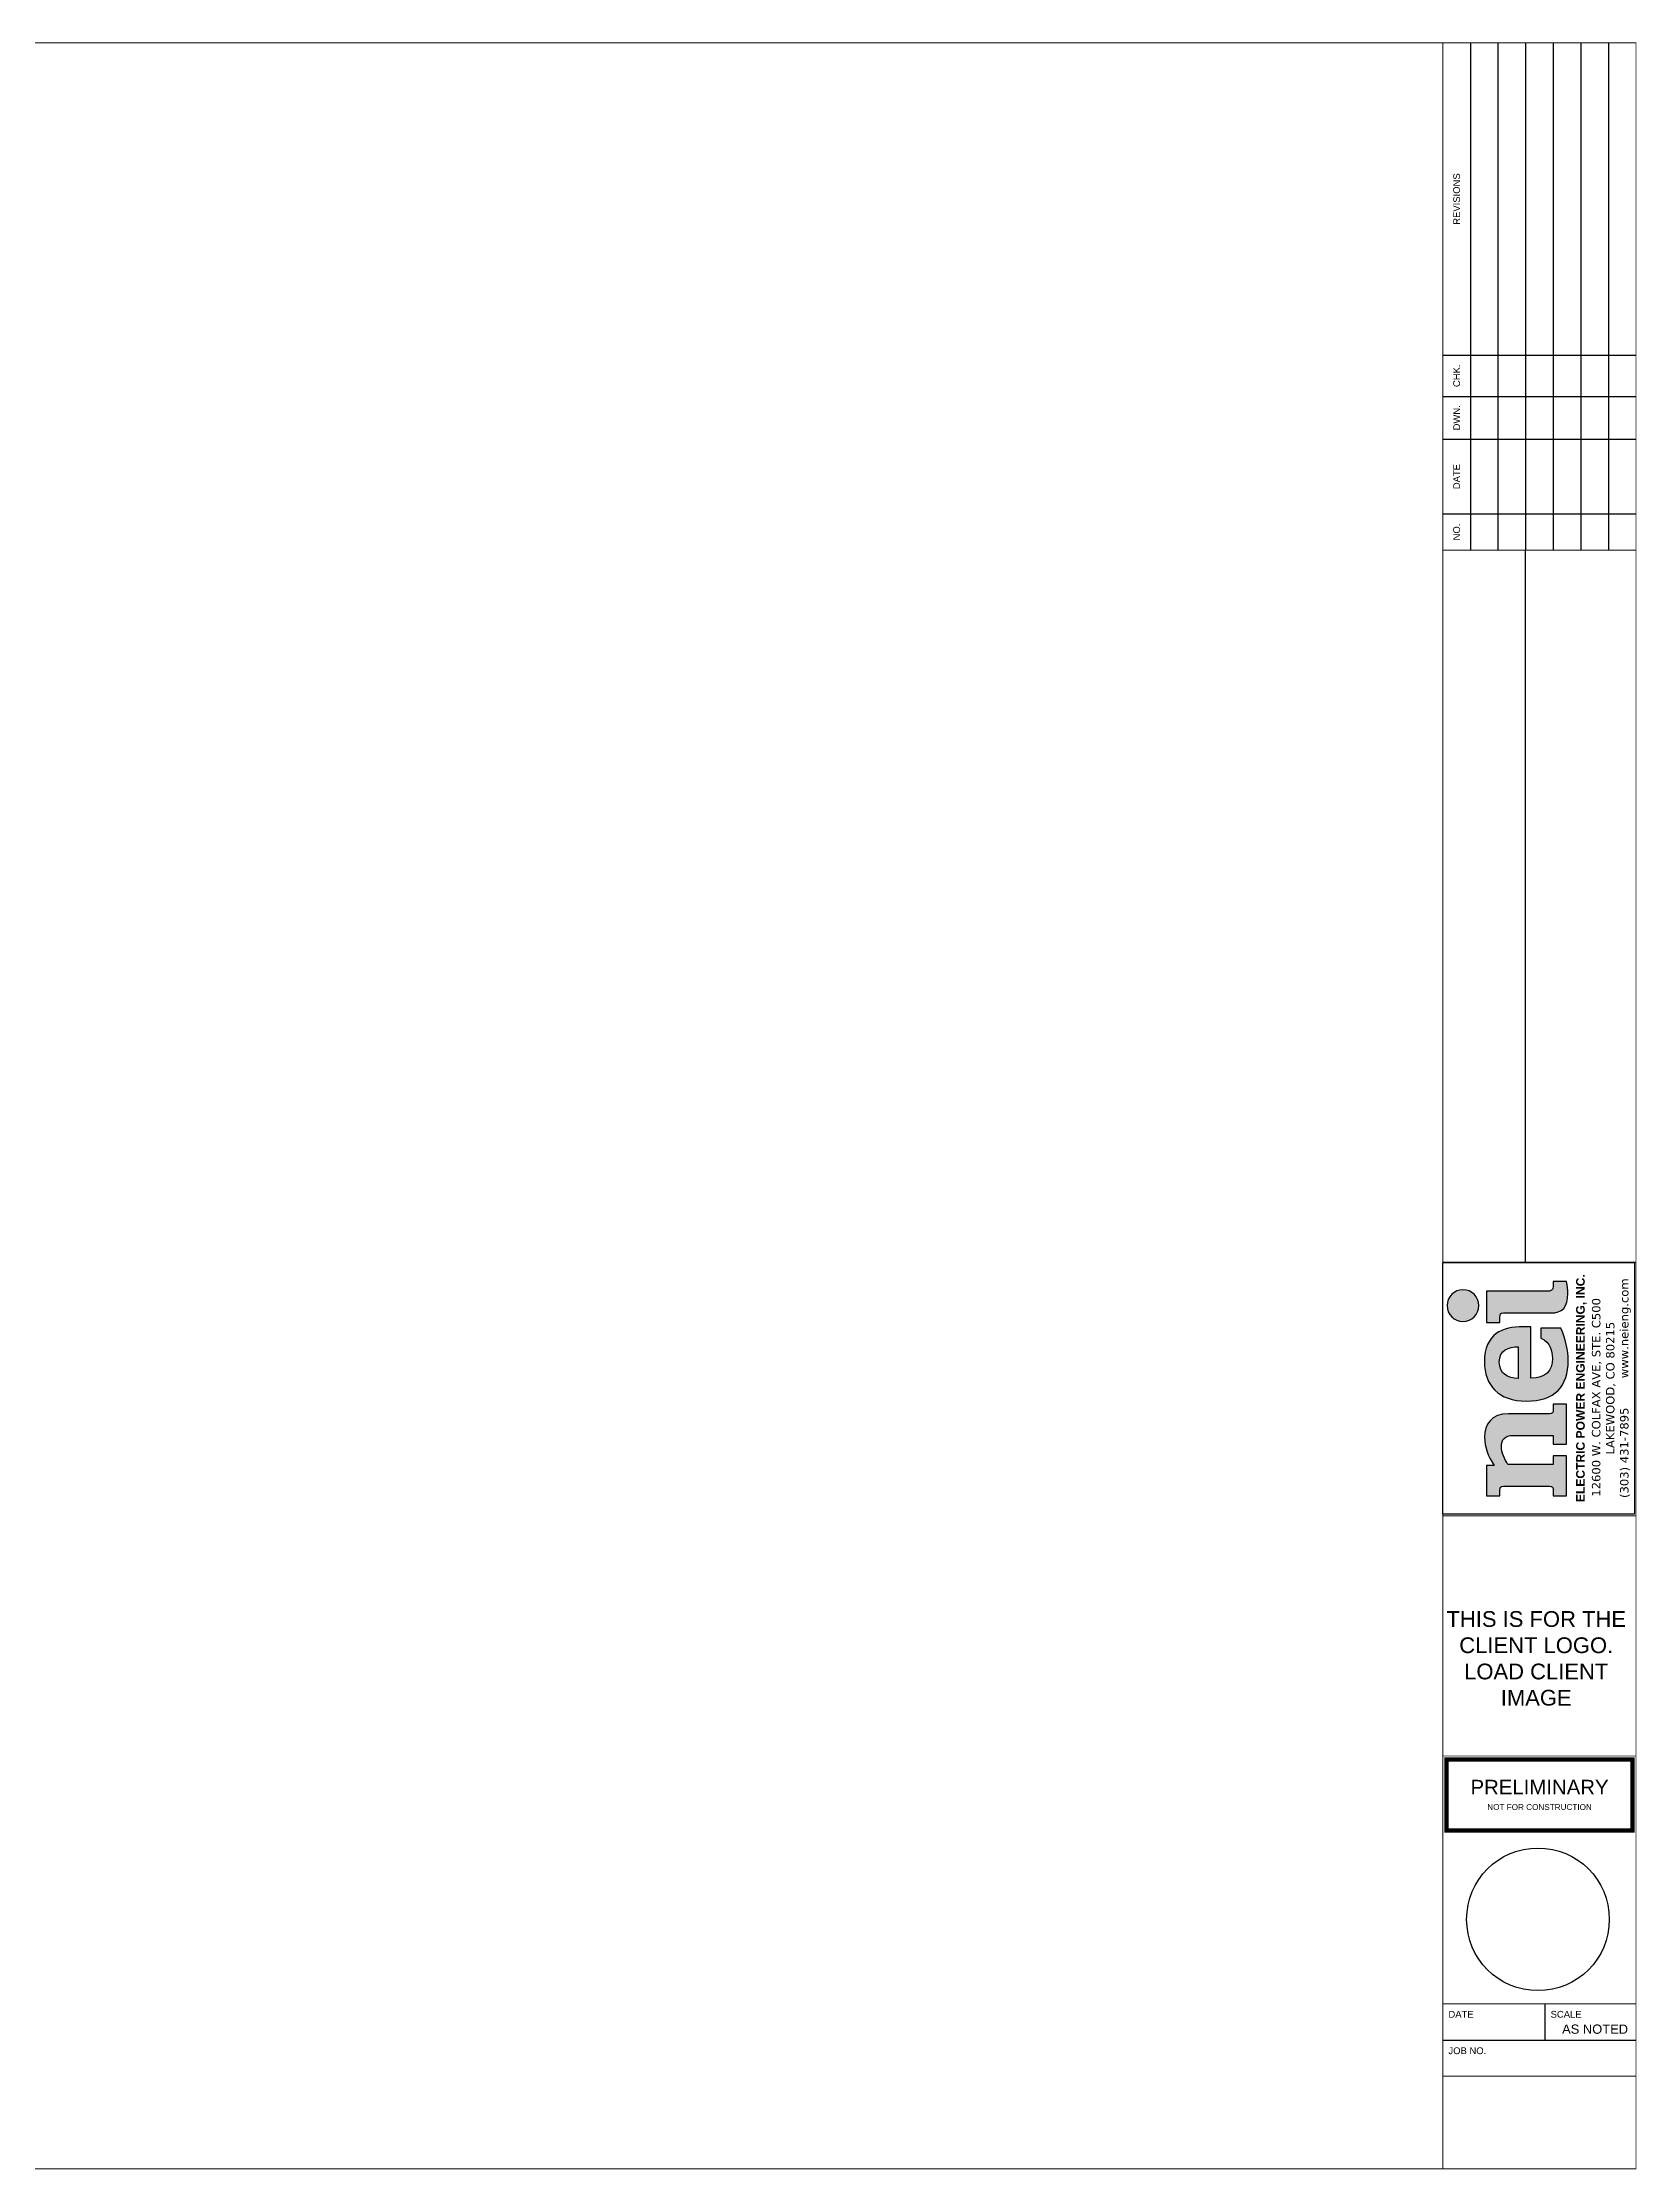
# Model space of a CAD drawing. Header units: feet. Extents: x 0 to 34.5, y 0 to 23.
# Drawn here: x 17.25 to 34.51, y -0.01 to 23.02 of the extents above; entities that cross this region are included whole.
import ezdxf
from ezdxf.enums import TextEntityAlignment as Align

# ---------------------------------------------------------------- set-up
doc = ezdxf.new("R2010")
doc.units = ezdxf.units.FT
doc.header["$MEASUREMENT"] = 0
doc.layers.add('G-ANNO-STMP', color=2, linetype='Continuous', lineweight=70)
doc.layers.add('G-ANNO-TTBL', color=1, linetype='Continuous')
doc.layers.add('G-NPLT', color=67, linetype='Continuous', plot=False)
doc.styles.add('NEI-A', font='arial.ttf')

# ---------------------------------------------------------------- blocks, each defined once
blk = doc.blocks.new('*U8')
at = {"layer": 'G-ANNO-STMP', "const_width": 0.0938}
blk.add_lwpolyline([(-2.092, 1.598), (2.092, 1.598), (2.092, 0), (-2.092, 0)], close=True, dxfattribs=at)
at = {"layer": 'G-ANNO-STMP', "insert": (0, 0.799), "char_height": 0.13125, "width": 3.79964, "attachment_point": 5, "style": 'NEI-A'}
blk.add_mtext('{\\H2.5x;PRELIMINARY\\P}NOT FOR CONSTRUCTION', dxfattribs=at)
blk = doc.blocks.new('*U13')
at = {"layer": 'G-ANNO-TTBL', "true_color": 0xbd3b4b}
h = blk.add_hatch(color=15, dxfattribs=at)
h.dxf.hatch_style = 2
edge = h.paths.add_edge_path()
edge.add_spline(control_points=[(0.695, 0.79), (0.695, 0.882), (0.77, 0.956), (0.861, 0.956), (0.953, 0.956), (1.027, 0.882), (1.027, 0.79), (1.027, 0.699), (0.953, 0.624), (0.861, 0.624), (0.77, 0.624), (0.695, 0.699), (0.695, 0.79)], knot_values=[0, 0, 0, 0, 1, 1, 1, 2, 2, 2, 3, 3, 3, 4, 4, 4, 4], degree=3, periodic=0)
h = blk.add_hatch(color=15, dxfattribs=at)
h.dxf.hatch_style = 2
edge = h.paths.add_edge_path()
edge.add_spline(control_points=[(-0.266, -0.114), (-0.266, -0.146), (-0.252, -0.151), (-0.228, -0.151), (-0.228, -0.151), (-0.165, -0.151), (-0.165, -0.151), (-0.165, -0.151), (-0.165, -0.288), (-0.165, -0.288), (-0.165, -0.288), (-0.584, -0.288), (-0.584, -0.288), (-0.584, -0.288), (-0.584, -0.151), (-0.584, -0.151), (-0.584, -0.151), (-0.492, -0.151), (-0.492, -0.151), (-0.492, -0.151), (-0.492, 0.269), (-0.492, 0.269), (-0.492, 0.353), (-0.535, 0.389), (-0.611, 0.389), (-0.666, 0.389), (-0.743, 0.356), (-0.796, 0.321), (-0.796, 0.321), (-0.796, -0.151), (-0.796, -0.151), (-0.796, -0.151), (-0.704, -0.151), (-0.704, -0.151), (-0.704, -0.151), (-0.704, -0.288), (-0.704, -0.288), (-0.704, -0.288), (-1.123, -0.288), (-1.123, -0.288), (-1.123, -0.288), (-1.123, -0.151), (-1.123, -0.151), (-1.123, -0.151), (-1.062, -0.151), (-1.062, -0.151), (-1.036, -0.151), (-1.022, -0.146), (-1.022, -0.114), (-1.022, -0.114), (-1.022, 0.367), (-1.022, 0.367), (-1.022, 0.399), (-1.036, 0.405), (-1.062, 0.405), (-1.062, 0.405), (-1.123, 0.405), (-1.123, 0.405), (-1.123, 0.405), (-1.123, 0.544), (-1.123, 0.544), (-1.123, 0.544), (-0.805, 0.544), (-0.805, 0.544), (-0.805, 0.544), (-0.805, 0.465), (-0.805, 0.465), (-0.718, 0.524), (-0.616, 0.564), (-0.509, 0.564), (-0.38, 0.564), (-0.266, 0.497), (-0.266, 0.315), (-0.266, 0.315), (-0.266, -0.114), (-0.266, -0.114)], knot_values=[0, 0, 0, 0, 1, 1, 1, 2, 2, 2, 3, 3, 3, 4, 4, 4, 5, 5, 5, 6, 6, 6, 7, 7, 7, 8, 8, 8, 9, 9, 9, 10, 10, 10, 11, 11, 11, 12, 12, 12, 13, 13, 13, 14, 14, 14, 15, 15, 15, 16, 16, 16, 17, 17, 17, 18, 18, 18, 19, 19, 19, 20, 20, 20, 21, 21, 21, 22, 22, 22, 23, 23, 23, 24, 24, 24, 25, 25, 25, 25], degree=3, periodic=0)
h = blk.add_hatch(color=15, dxfattribs=at)
h.dxf.hatch_style = 2
edge = h.paths.add_edge_path()
edge.add_spline(control_points=[(-0.135, 0.13), (-0.135, 0.419), (0.029, 0.566), (0.276, 0.566), (0.57, 0.566), (0.641, 0.373), (0.641, 0.165), (0.641, 0.165), (0.641, 0.081), (0.641, 0.081), (0.641, 0.081), (0.105, 0.081), (0.105, 0.081), (0.107, -0.076), (0.175, -0.142), (0.314, -0.142), (0.383, -0.142), (0.479, -0.123), (0.522, -0.023), (0.522, -0.023), (0.625, -0.023), (0.625, -0.023), (0.625, -0.023), (0.625, -0.232), (0.625, -0.232), (0.528, -0.279), (0.382, -0.307), (0.291, -0.307), (0.019, -0.307), (-0.135, -0.172), (-0.135, 0.13)], knot_values=[0, 0, 0, 0, 1, 1, 1, 2, 2, 2, 3, 3, 3, 4, 4, 4, 5, 5, 5, 6, 6, 6, 7, 7, 7, 8, 8, 8, 9, 9, 9, 10, 10, 10, 10], degree=3, periodic=0)
edge = h.paths.add_edge_path()
edge.add_spline(control_points=[(0.431, 0.214), (0.431, 0.311), (0.403, 0.411), (0.27, 0.411), (0.152, 0.411), (0.102, 0.324), (0.102, 0.214), (0.102, 0.214), (0.431, 0.214), (0.431, 0.214)], knot_values=[0, 0, 0, 0, 1, 1, 1, 2, 2, 2, 3, 3, 3, 3], degree=3, periodic=0)
h = blk.add_hatch(color=15, dxfattribs=at)
h.dxf.hatch_style = 2
edge = h.paths.add_edge_path()
edge.add_spline(control_points=[(1.062, -0.151), (1.062, -0.151), (1.111, -0.151), (1.111, -0.151), (1.111, -0.151), (1.111, -0.291), (1.111, -0.291), (1.065, -0.301), (1.024, -0.304), (0.987, -0.304), (0.845, -0.304), (0.784, -0.25), (0.784, -0.122), (0.784, -0.122), (0.784, 0.367), (0.784, 0.367), (0.784, 0.399), (0.771, 0.405), (0.744, 0.405), (0.744, 0.405), (0.684, 0.405), (0.684, 0.405), (0.684, 0.405), (0.684, 0.544), (0.684, 0.544), (0.684, 0.544), (1.01, 0.544), (1.01, 0.544), (1.01, 0.544), (1.01, -0.082), (1.01, -0.082), (1.01, -0.125), (1.022, -0.151), (1.062, -0.151)], knot_values=[0, 0, 0, 0, 1, 1, 1, 2, 2, 2, 3, 3, 3, 4, 4, 4, 5, 5, 5, 6, 6, 6, 7, 7, 7, 8, 8, 8, 9, 9, 9, 10, 10, 10, 11, 11, 11, 11], degree=3, periodic=0)
at = {"layer": 'Defpoints'}
blk.add_lwpolyline([(1.312, 1), (1.312, -1), (-1.312, -1), (-1.312, 1)], close=True, dxfattribs=at)
at = {"layer": 'G-ANNO-TTBL', "color": 15, "true_color": 0xbd3b4b}
for points, knots in [([(0.695, 0.79), (0.695, 0.882), (0.77, 0.956), (0.861, 0.956), (0.953, 0.956), (1.027, 0.882), (1.027, 0.79), (1.027, 0.699), (0.953, 0.624), (0.861, 0.624), (0.77, 0.624), (0.695, 0.699), (0.695, 0.79)], [0, 0, 0, 0, 1, 1, 1, 2, 2, 2, 3, 3, 3, 4, 4, 4, 4]), ([(-0.266, -0.114), (-0.266, -0.146), (-0.252, -0.151), (-0.228, -0.151), (-0.228, -0.151), (-0.165, -0.151), (-0.165, -0.151), (-0.165, -0.151), (-0.165, -0.288), (-0.165, -0.288), (-0.165, -0.288), (-0.584, -0.288), (-0.584, -0.288), (-0.584, -0.288), (-0.584, -0.151), (-0.584, -0.151), (-0.584, -0.151), (-0.492, -0.151), (-0.492, -0.151), (-0.492, -0.151), (-0.492, 0.269), (-0.492, 0.269), (-0.492, 0.353), (-0.535, 0.389), (-0.611, 0.389), (-0.666, 0.389), (-0.743, 0.356), (-0.796, 0.321), (-0.796, 0.321), (-0.796, -0.151), (-0.796, -0.151), (-0.796, -0.151), (-0.704, -0.151), (-0.704, -0.151), (-0.704, -0.151), (-0.704, -0.288), (-0.704, -0.288), (-0.704, -0.288), (-1.123, -0.288), (-1.123, -0.288), (-1.123, -0.288), (-1.123, -0.151), (-1.123, -0.151), (-1.123, -0.151), (-1.062, -0.151), (-1.062, -0.151), (-1.036, -0.151), (-1.022, -0.146), (-1.022, -0.114), (-1.022, -0.114), (-1.022, 0.367), (-1.022, 0.367), (-1.022, 0.399), (-1.036, 0.405), (-1.062, 0.405), (-1.062, 0.405), (-1.123, 0.405), (-1.123, 0.405), (-1.123, 0.405), (-1.123, 0.544), (-1.123, 0.544), (-1.123, 0.544), (-0.805, 0.544), (-0.805, 0.544), (-0.805, 0.544), (-0.805, 0.465), (-0.805, 0.465), (-0.718, 0.524), (-0.616, 0.564), (-0.509, 0.564), (-0.38, 0.564), (-0.266, 0.497), (-0.266, 0.315), (-0.266, 0.315), (-0.266, -0.114), (-0.266, -0.114)], [0, 0, 0, 0, 1, 1, 1, 2, 2, 2, 3, 3, 3, 4, 4, 4, 5, 5, 5, 6, 6, 6, 7, 7, 7, 8, 8, 8, 9, 9, 9, 10, 10, 10, 11, 11, 11, 12, 12, 12, 13, 13, 13, 14, 14, 14, 15, 15, 15, 16, 16, 16, 17, 17, 17, 18, 18, 18, 19, 19, 19, 20, 20, 20, 21, 21, 21, 22, 22, 22, 23, 23, 23, 24, 24, 24, 25, 25, 25, 25]), ([(-0.135, 0.13), (-0.135, 0.419), (0.029, 0.566), (0.276, 0.566), (0.57, 0.566), (0.641, 0.373), (0.641, 0.165), (0.641, 0.165), (0.641, 0.081), (0.641, 0.081), (0.641, 0.081), (0.105, 0.081), (0.105, 0.081), (0.107, -0.076), (0.175, -0.142), (0.314, -0.142), (0.383, -0.142), (0.479, -0.123), (0.522, -0.023), (0.522, -0.023), (0.625, -0.023), (0.625, -0.023), (0.625, -0.023), (0.625, -0.232), (0.625, -0.232), (0.528, -0.279), (0.382, -0.307), (0.291, -0.307), (0.019, -0.307), (-0.135, -0.172), (-0.135, 0.13)], [0, 0, 0, 0, 1, 1, 1, 2, 2, 2, 3, 3, 3, 4, 4, 4, 5, 5, 5, 6, 6, 6, 7, 7, 7, 8, 8, 8, 9, 9, 9, 10, 10, 10, 10]), ([(1.062, -0.151), (1.062, -0.151), (1.111, -0.151), (1.111, -0.151), (1.111, -0.151), (1.111, -0.291), (1.111, -0.291), (1.065, -0.301), (1.024, -0.304), (0.987, -0.304), (0.845, -0.304), (0.784, -0.25), (0.784, -0.122), (0.784, -0.122), (0.784, 0.367), (0.784, 0.367), (0.784, 0.399), (0.771, 0.405), (0.744, 0.405), (0.744, 0.405), (0.684, 0.405), (0.684, 0.405), (0.684, 0.405), (0.684, 0.544), (0.684, 0.544), (0.684, 0.544), (1.01, 0.544), (1.01, 0.544), (1.01, 0.544), (1.01, -0.082), (1.01, -0.082), (1.01, -0.125), (1.022, -0.151), (1.062, -0.151)], [0, 0, 0, 0, 1, 1, 1, 2, 2, 2, 3, 3, 3, 4, 4, 4, 5, 5, 5, 6, 6, 6, 7, 7, 7, 8, 8, 8, 9, 9, 9, 10, 10, 10, 11, 11, 11, 11]), ([(0.431, 0.214), (0.431, 0.311), (0.403, 0.411), (0.27, 0.411), (0.152, 0.411), (0.102, 0.324), (0.102, 0.214), (0.102, 0.214), (0.431, 0.214), (0.431, 0.214)], [0, 0, 0, 0, 1, 1, 1, 2, 2, 2, 3, 3, 3, 3])]:
    blk.add_open_spline(points, degree=3, knots=knots, dxfattribs=at)
at = {"color": 7, "insert": (0, -0.39), "char_height": 0.08785, "attachment_point": 2}
blk.add_mtext_dynamic_manual_height_columns('\\pxsm1.1,t29;{\\fArial|b1|i0|c0|p34;\\H1.02447x;ELECTRIC POWER ENGINEERING, INC.\\fVerdana|b0|i0|c0|p34;\\H0.97611x;\\W1.05;\\P\\psm1,qc;\\W1;12600 W. COLFAX AVE, STE. C500      LAKEWOOD, CO 80215\\P\\ptz;(303) 431-7895        www.neieng.com}', width=2.59625, gutter_width=1, heights=[0], dxfattribs=at)

msp = doc.modelspace()

# ---------------------------------------------------------------- linework, layer by layer
at = {"layer": 'G-ANNO-TTBL', "color": 7}
for p, q in [((32.708, 23.011), (32.708, 17.522)), ((32.708, 23.011), (32.708, 17.522)), ((32.708, 23.011), (32.708, 17.522)), ((33.006, 23.011), (33.006, 17.522)), ((33.006, 23.011), (33.006, 17.522)), ((33.006, 23.011), (33.006, 17.522)), ((33.305, 23.011), (33.305, 17.522)), ((33.305, 23.011), (33.305, 17.522)), ((33.305, 23.011), (33.305, 17.522)), ((33.604, 23.011), (33.604, 17.522)), ((33.604, 23.011), (33.604, 17.522)), ((33.604, 23.011), (33.604, 17.522)), ((33.903, 23.011), (33.903, 17.522)), ((33.903, 23.011), (33.903, 17.522)), ((33.903, 23.011), (33.903, 17.522)), ((34.201, 23.011), (34.201, 17.522)), ((34.201, 23.011), (34.201, 17.522)), ((34.201, 23.011), (34.201, 17.522)), ((33.305, 9.814), (33.305, 17.522)), ((33.305, 9.814), (33.305, 17.522)), ((33.305, 9.814), (33.305, 17.522)), ((33.515, 1.788), (33.515, 1.396)), ((33.515, 1.788), (33.515, 1.396)), ((33.515, 1.788), (33.515, 1.396)), ((32.409, 1.396), (34.5, 1.396)), ((32.409, 1.396), (34.5, 1.396)), ((32.409, 1.396), (34.5, 1.396))]:
    msp.add_line(p, q, dxfattribs=at)
at = {"layer": 'G-ANNO-TTBL', "color": 7, "const_width": 0.0105}
msp.add_lwpolyline([(0, 23.011), (34.5, 23.011), (34.5, 0), (0, 0)], close=True, dxfattribs=at)
msp.add_lwpolyline([(0, 23.011), (34.5, 23.011), (34.5, 0), (0, 0)], close=True, dxfattribs=at)
msp.add_lwpolyline([(0, 23.011), (34.5, 23.011), (34.5, 0), (0, 0)], close=True, dxfattribs=at)
at = {"layer": 'G-ANNO-TTBL', "color": 7}
for points, const_width in [([(32.409, 23.011), (32.409, 0)], 0.0105), ([(32.409, 23.011), (32.409, 0)], 0.0105), ([(32.409, 23.011), (32.409, 0)], 0.0105), ([(34.5, 17.522), (32.409, 17.522)], 0.0105), ([(34.5, 17.522), (32.409, 17.522)], 0.0105), ([(34.5, 17.522), (32.409, 17.522)], 0.0105), ([(34.5, 9.814), (32.409, 9.814)], 0.0105), ([(34.5, 9.814), (32.409, 9.814)], 0.0105), ([(34.5, 7.07), (32.409, 7.07)], 0.0105), ([(34.5, 7.07), (32.409, 7.07)], 0.0105), ([(32.409, 4.47), (34.5, 4.47)], 0.01), ([(32.409, 1.788), (34.5, 1.788)], 0.0105), ([(32.409, 1.788), (34.5, 1.788)], 0.0105), ([(32.409, 1.788), (34.5, 1.788)], 0.0105), ([(32.409, 1.004), (34.5, 1.004)], 0.0105), ([(32.409, 1.004), (34.5, 1.004)], 0.0105), ([(32.409, 1.004), (34.5, 1.004)], 0.0105)]:
    msp.add_lwpolyline(points, dxfattribs=dict(at, const_width=const_width))
for points in [[(32.409, 19.633), (34.5, 19.633)], [(32.409, 19.633), (34.5, 19.633)], [(32.409, 19.633), (34.5, 19.633)], [(32.409, 19.185), (34.5, 19.185)], [(32.409, 19.185), (34.5, 19.185)], [(32.409, 19.185), (34.5, 19.185)], [(32.409, 18.722), (34.5, 18.722)], [(32.409, 18.722), (34.5, 18.722)], [(32.409, 18.722), (34.5, 18.722)], [(32.409, 17.914), (34.5, 17.914)], [(32.409, 17.914), (34.5, 17.914)], [(32.409, 17.914), (34.5, 17.914)]]:
    msp.add_lwpolyline(points, dxfattribs=at)
at = {"layer": 'G-NPLT'}
msp.add_circle((33.439, 2.702), 0.772, dxfattribs=at)

# ---------------------------------------------------------------- block references
at = {"xscale": 1.038194786114245, "yscale": 1.038194786114245, "zscale": 1.038194786114245, "rotation": 90}
msp.add_blockref('*U13', (33.447, 8.451), dxfattribs=at)
at = {"xscale": 0.4811328913631148, "yscale": 0.4811328913631148, "zscale": 0.4811328913631148}
msp.add_blockref('*U8', (33.456, 3.664), dxfattribs=at)

# ---------------------------------------------------------------- texts
at = {"layer": 'G-ANNO-TTBL', "style": 'NEI-A'}
for s, p in [('REVISIONS', (32.558, 21.322)), ('REVISIONS', (32.558, 21.322)), ('REVISIONS', (32.558, 21.322)), ('CHK.', (32.558, 19.409)), ('CHK.', (32.558, 19.409)), ('CHK.', (32.558, 19.409)), ('DWN.', (32.558, 18.954)), ('DWN.', (32.558, 18.954)), ('DWN.', (32.558, 18.954)), ('DATE', (32.558, 18.318)), ('DATE', (32.558, 18.318)), ('DATE', (32.558, 18.318)), ('NO.', (32.558, 17.718)), ('NO.', (32.558, 17.718)), ('NO.', (32.558, 17.718))]:
    msp.add_text(s, height=0.0732, rotation=90, dxfattribs=at).set_placement(p, align=Align.MIDDLE)
for s, p in [('DATE', (32.47, 1.638)), ('DATE', (32.47, 1.638)), ('DATE', (32.47, 1.638)), ('SCALE', (33.576, 1.638)), ('SCALE', (33.576, 1.638)), ('SCALE', (33.576, 1.638)), ('JOB NO.', (32.47, 1.243)), ('JOB NO.', (32.47, 1.243)), ('JOB NO.', (32.47, 1.243))]:
    msp.add_text(s, height=0.0732, dxfattribs=at).set_placement(p)
at = {"layer": 'G-ANNO-TTBL', "insert": (33.7, 1.513), "char_height": 0.1, "attachment_point": 4, "style": 'NEI-A'}
msp.add_mtext_dynamic_manual_height_columns('AS NOTED', width=0.85482, gutter_width=0.5, heights=[0], dxfattribs=at)
at = {"layer": 'G-NPLT', "insert": (32.376, 6.038), "char_height": 0.17037, "attachment_point": 1, "style": 'NEI-A'}
msp.add_mtext_dynamic_manual_height_columns('\\pxqc;THIS IS FOR THE CLIENT LOGO. LOAD CLIENT IMAGE', width=2.08795, gutter_width=0.73, heights=[0], dxfattribs=at)

doc.saveas('drawing.dxf')
